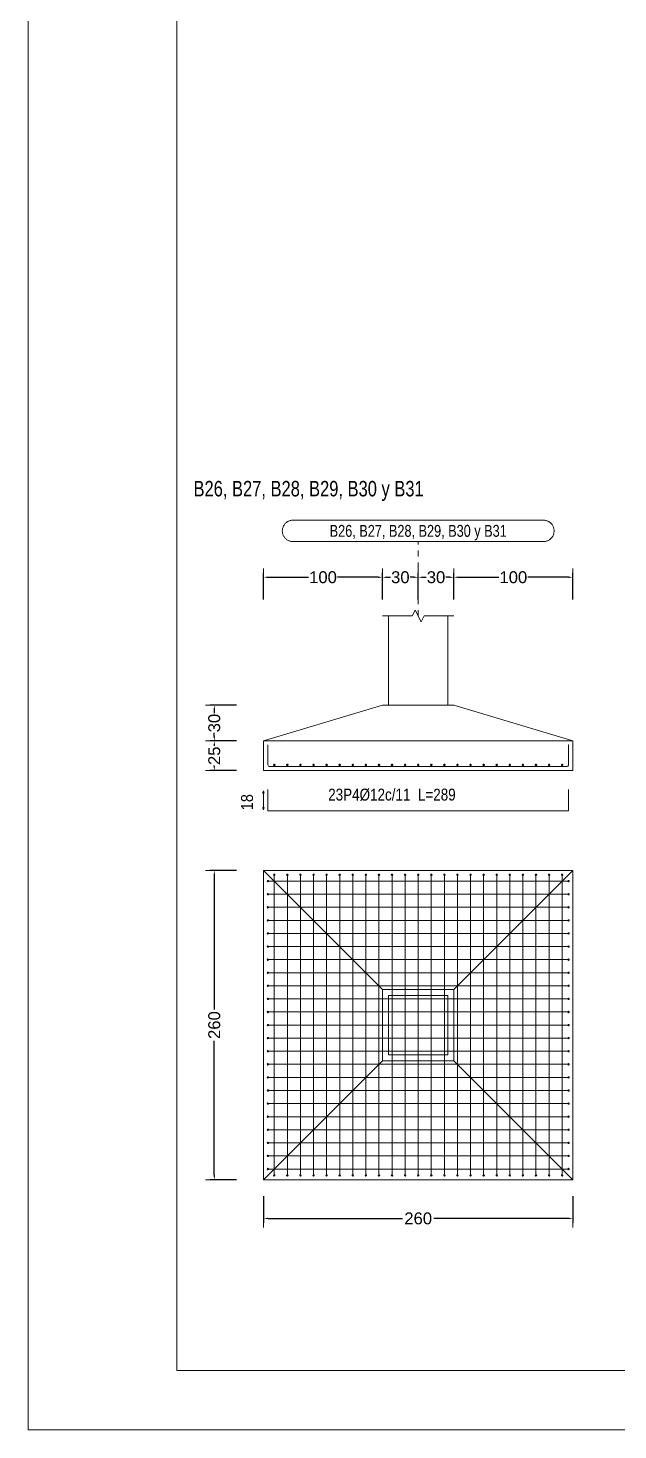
# Model space of a CAD drawing. Header units: millimetres. Extents: x 0 to 147, y 0 to 144.
# Drawn here: x 88.09 to 98.01, y 49.58 to 73.16 of the extents above; entities that cross this region are included whole.
import ezdxf
from ezdxf.enums import TextEntityAlignment as Align

# ---------------------------------------------------------------- set-up
doc = ezdxf.new("R2010")
doc.units = ezdxf.units.MM
doc.linetypes.add('CYPE_PUNTO', pattern=[0.075, 0, -0.075])
for name, color, linetype, lineweight in [('CIM_COTAS', 2, 'Continuous', 0), ('CIM_DIB_ARMADOS', 4, 'Continuous', 0), ('CIM_GEOMETRIA', 2, 'Continuous', 0), ('CIM_REFEREN', 2, 'Continuous', 0), ('CIM_TXT_ARMADOS', 3, 'Continuous', 0), ('RECUAD_LIMITES', 2, 'Continuous', 0), ('RECUAD_MARCO', 1, 'Continuous', 20)]:
    doc.layers.add(name, color=color, linetype=linetype, lineweight=lineweight)
doc.styles.add('CYPETXT_0.3_romans', font='arial.ttf', dxfattribs={"height": 0.2})
doc.styles.add('CYPETXT_romans', font='arial.ttf', dxfattribs={"height": 0.2})
doc.dimstyles.new('cype_arrow', dxfattribs={"dimtxt": 0.18, "dimasz": 0.075, "dimexe": 0.075, "dimexo": 0.075, "dimgap": 0, "dimtad": 0, "dimdec": 4, "dimzin": 0, "dimdsep": 46, "dimtxsty": 'CYPETXT_0.3_romans', "dimcen": 0.09, "dimadec": 0, "dimazin": 0, "dimtfac": 1, "dimtdec": 4, "dimtofl": 0, "dimtmove": 2, "dimatfit": 3, "dimfxl": 1, "dimtolj": 1, "dimtzin": 0, "dimarcsym": 0})

# ---------------------------------------------------------------- blocks, each defined once
blk = doc.blocks.new('*D228')
at = {"layer": 'CIM_COTAS', "color": 0, "lineweight": -2, "transparency": 16777216}
for p, q in [((92.054, 63.546), (92.054, 63.996)), ((92.129, 63.921), (92.808, 63.921)), ((93.979, 63.921), (93.3, 63.921)), ((94.054, 63.546), (94.054, 63.996))]:
    blk.add_line(p, q, dxfattribs=at)
at = {"layer": 'CIM_COTAS', "color": 0, "transparency": 16777216}
for points in [[(92.129, 63.934), (92.129, 63.909), (92.054, 63.921)], [(93.979, 63.934), (93.979, 63.909), (94.054, 63.921)]]:
    blk.add_solid(points, dxfattribs=at)
at = {"layer": 'Defpoints', "color": 0, "transparency": 16777216}
for p in [(94.054, 63.921), (92.054, 63.471), (94.054, 63.471)]:
    blk.add_point(p, dxfattribs=at)
at = {"layer": 'CIM_COTAS', "color": 0, "transparency": 16777216, "insert": (93.054, 63.921), "char_height": 0.2, "attachment_point": 5, "style": 'CYPETXT_0.3_romans'}
blk.add_mtext('\\A1;100', dxfattribs=at)
blk = doc.blocks.new('*D229')
at = {"layer": 'CIM_COTAS', "color": 0, "lineweight": -2, "transparency": 16777216}
for p, q in [((94.054, 63.546), (94.054, 63.996)), ((94.129, 63.921), (94.19, 63.921)), ((94.579, 63.921), (94.519, 63.921)), ((94.654, 63.546), (94.654, 63.996))]:
    blk.add_line(p, q, dxfattribs=at)
at = {"layer": 'CIM_COTAS', "color": 0, "transparency": 16777216}
for points in [[(94.129, 63.934), (94.129, 63.909), (94.054, 63.921)], [(94.579, 63.934), (94.579, 63.909), (94.654, 63.921)]]:
    blk.add_solid(points, dxfattribs=at)
at = {"layer": 'Defpoints', "color": 0, "transparency": 16777216}
for p in [(94.654, 63.921), (94.054, 63.471), (94.654, 63.471)]:
    blk.add_point(p, dxfattribs=at)
at = {"layer": 'CIM_COTAS', "color": 0, "transparency": 16777216, "insert": (94.354, 63.921), "char_height": 0.2, "attachment_point": 5, "style": 'CYPETXT_0.3_romans'}
blk.add_mtext('\\A1;30', dxfattribs=at)
blk = doc.blocks.new('*D230')
at = {"layer": 'CIM_COTAS', "color": 0, "lineweight": -2, "transparency": 16777216}
for p, q in [((94.654, 63.546), (94.654, 63.996)), ((94.729, 63.921), (94.79, 63.921)), ((95.179, 63.921), (95.119, 63.921)), ((95.254, 63.546), (95.254, 63.996))]:
    blk.add_line(p, q, dxfattribs=at)
at = {"layer": 'CIM_COTAS', "color": 0, "transparency": 16777216}
for points in [[(94.729, 63.934), (94.729, 63.909), (94.654, 63.921)], [(95.179, 63.934), (95.179, 63.909), (95.254, 63.921)]]:
    blk.add_solid(points, dxfattribs=at)
at = {"layer": 'Defpoints', "color": 0, "transparency": 16777216}
for p in [(95.254, 63.921), (94.654, 63.471), (95.254, 63.471)]:
    blk.add_point(p, dxfattribs=at)
at = {"layer": 'CIM_COTAS', "color": 0, "transparency": 16777216, "insert": (94.954, 63.921), "char_height": 0.2, "attachment_point": 5, "style": 'CYPETXT_0.3_romans'}
blk.add_mtext('\\A1;30', dxfattribs=at)
blk = doc.blocks.new('*D231')
at = {"layer": 'CIM_COTAS', "color": 0, "lineweight": -2, "transparency": 16777216}
for p, q in [((95.254, 63.546), (95.254, 63.996)), ((95.329, 63.921), (96.008, 63.921)), ((97.179, 63.921), (96.5, 63.921)), ((97.254, 63.546), (97.254, 63.996))]:
    blk.add_line(p, q, dxfattribs=at)
at = {"layer": 'CIM_COTAS', "color": 0, "transparency": 16777216}
for points in [[(95.329, 63.934), (95.329, 63.909), (95.254, 63.921)], [(97.179, 63.934), (97.179, 63.909), (97.254, 63.921)]]:
    blk.add_solid(points, dxfattribs=at)
at = {"layer": 'Defpoints', "color": 0, "transparency": 16777216}
for p in [(97.254, 63.921), (95.254, 63.471), (97.254, 63.471)]:
    blk.add_point(p, dxfattribs=at)
at = {"layer": 'CIM_COTAS', "color": 0, "transparency": 16777216, "insert": (96.254, 63.921), "char_height": 0.2, "attachment_point": 5, "style": 'CYPETXT_0.3_romans'}
blk.add_mtext('\\A1;100', dxfattribs=at)
blk = doc.blocks.new('*D232')
at = {"layer": 'CIM_COTAS', "color": 0, "lineweight": -2, "transparency": 16777216}
for p, q in [((91.601, 61.17), (91.151, 61.17)), ((91.226, 61.095), (91.226, 61.086)), ((91.601, 60.67), (91.151, 60.67)), ((91.226, 60.745), (91.226, 60.754))]:
    blk.add_line(p, q, dxfattribs=at)
at = {"layer": 'CIM_COTAS', "color": 0, "transparency": 16777216}
for points in [[(91.214, 61.095), (91.239, 61.095), (91.226, 61.17)], [(91.214, 60.745), (91.239, 60.745), (91.226, 60.67)]]:
    blk.add_solid(points, dxfattribs=at)
at = {"layer": 'Defpoints', "color": 0, "transparency": 16777216}
for p in [(91.226, 61.17), (91.676, 61.17), (91.676, 60.67)]:
    blk.add_point(p, dxfattribs=at)
at = {"layer": 'CIM_COTAS', "color": 0, "transparency": 16777216, "insert": (91.226, 60.92), "char_height": 0.2, "attachment_point": 5, "rotation": 90, "style": 'CYPETXT_0.3_romans'}
blk.add_mtext('\\A1;25', dxfattribs=at)
blk = doc.blocks.new('*D233')
at = {"layer": 'CIM_COTAS', "color": 0, "lineweight": -2, "transparency": 16777216}
for p, q in [((91.601, 61.77), (91.151, 61.77)), ((91.226, 61.695), (91.226, 61.635)), ((91.226, 61.245), (91.226, 61.306)), ((91.601, 61.17), (91.151, 61.17))]:
    blk.add_line(p, q, dxfattribs=at)
at = {"layer": 'CIM_COTAS', "color": 0, "transparency": 16777216}
for points in [[(91.214, 61.695), (91.239, 61.695), (91.226, 61.77)], [(91.214, 61.245), (91.239, 61.245), (91.226, 61.17)]]:
    blk.add_solid(points, dxfattribs=at)
at = {"layer": 'Defpoints', "color": 0, "transparency": 16777216}
for p in [(91.226, 61.77), (91.676, 61.77), (91.676, 61.17)]:
    blk.add_point(p, dxfattribs=at)
at = {"layer": 'CIM_COTAS', "color": 0, "transparency": 16777216, "insert": (91.226, 61.47), "char_height": 0.2, "attachment_point": 5, "rotation": 90, "style": 'CYPETXT_0.3_romans'}
blk.add_mtext('\\A1;30', dxfattribs=at)
blk = doc.blocks.new('*D239')
at = {"layer": 'CIM_COTAS', "color": 0, "lineweight": -2, "transparency": 16777216}
for p, q in [((92.054, 53.516), (92.054, 53.066)), ((97.254, 53.516), (97.254, 53.066)), ((92.129, 53.141), (94.392, 53.141)), ((97.179, 53.141), (94.917, 53.141))]:
    blk.add_line(p, q, dxfattribs=at)
at = {"layer": 'CIM_COTAS', "color": 0, "transparency": 16777216}
for points in [[(92.129, 53.154), (92.129, 53.129), (92.054, 53.141)], [(97.179, 53.154), (97.179, 53.129), (97.254, 53.141)]]:
    blk.add_solid(points, dxfattribs=at)
at = {"layer": 'Defpoints', "color": 0, "transparency": 16777216}
for p in [(92.054, 53.591), (97.254, 53.591), (97.254, 53.141)]:
    blk.add_point(p, dxfattribs=at)
at = {"layer": 'CIM_COTAS', "color": 0, "transparency": 16777216, "insert": (94.654, 53.141), "char_height": 0.2, "attachment_point": 5, "style": 'CYPETXT_0.3_romans'}
blk.add_mtext('\\A1;260', dxfattribs=at)
blk = doc.blocks.new('*D240')
at = {"layer": 'CIM_COTAS', "color": 0, "lineweight": -2, "transparency": 16777216}
for p, q in [((91.601, 58.992), (91.151, 58.992)), ((91.226, 58.917), (91.226, 56.654)), ((91.226, 53.867), (91.226, 56.13)), ((91.601, 53.792), (91.151, 53.792))]:
    blk.add_line(p, q, dxfattribs=at)
at = {"layer": 'CIM_COTAS', "color": 0, "transparency": 16777216}
for points in [[(91.214, 58.917), (91.239, 58.917), (91.226, 58.992)], [(91.214, 53.867), (91.239, 53.867), (91.226, 53.792)]]:
    blk.add_solid(points, dxfattribs=at)
at = {"layer": 'Defpoints', "color": 0, "transparency": 16777216}
for p in [(91.226, 58.992), (91.676, 58.992), (91.676, 53.792)]:
    blk.add_point(p, dxfattribs=at)
at = {"layer": 'CIM_COTAS', "color": 0, "transparency": 16777216, "insert": (91.226, 56.392), "char_height": 0.2, "attachment_point": 5, "rotation": 90, "style": 'CYPETXT_0.3_romans'}
blk.add_mtext('\\A1;260', dxfattribs=at)

msp = doc.modelspace()

# ---------------------------------------------------------------- hatches: boundary and pattern name
at = {"layer": 'CIM_DIB_ARMADOS'}
h = msp.add_hatch(color=256, dxfattribs=at)
edge = h.paths.add_edge_path(flags=0)
edge.add_arc((92.12644, 61.10226), 0.0016, 0, 360)
h = msp.add_hatch(color=256, dxfattribs=at)
edge = h.paths.add_edge_path(flags=0)
edge.add_arc((97.18244, 61.10226), 0.0016, 0, 360)
h = msp.add_hatch(color=256, dxfattribs=at)
edge = h.paths.add_edge_path(flags=0)
edge.add_arc((92.12644, 58.81226), 0.0016, 0, 360)
h = msp.add_hatch(color=256, dxfattribs=at)
edge = h.paths.add_edge_path(flags=0)
edge.add_arc((92.23444, 58.92026), 0.0016, 0, 360)
h = msp.add_hatch(color=256, dxfattribs=at)
edge = h.paths.add_edge_path(flags=0)
edge.add_arc((92.45444, 58.92026), 0.0016, 0, 360)
h = msp.add_hatch(color=256, dxfattribs=at)
edge = h.paths.add_edge_path(flags=0)
edge.add_arc((92.67444, 58.92026), 0.0016, 0, 360)
h = msp.add_hatch(color=256, dxfattribs=at)
edge = h.paths.add_edge_path(flags=0)
edge.add_arc((92.89444, 58.92026), 0.0016, 0, 360)
h = msp.add_hatch(color=256, dxfattribs=at)
edge = h.paths.add_edge_path(flags=0)
edge.add_arc((93.11444, 58.92026), 0.0016, 0, 360)
h = msp.add_hatch(color=256, dxfattribs=at)
edge = h.paths.add_edge_path(flags=0)
edge.add_arc((93.33444, 58.92026), 0.0016, 0, 360)
h = msp.add_hatch(color=256, dxfattribs=at)
edge = h.paths.add_edge_path(flags=0)
edge.add_arc((93.55444, 58.92026), 0.0016, 0, 360)
h = msp.add_hatch(color=256, dxfattribs=at)
edge = h.paths.add_edge_path(flags=0)
edge.add_arc((93.77444, 58.92026), 0.0016, 0, 360)
h = msp.add_hatch(color=256, dxfattribs=at)
edge = h.paths.add_edge_path(flags=0)
edge.add_arc((93.99444, 58.92026), 0.0016, 0, 360)
h = msp.add_hatch(color=256, dxfattribs=at)
edge = h.paths.add_edge_path(flags=0)
edge.add_arc((94.21444, 58.92026), 0.0016, 0, 360)
h = msp.add_hatch(color=256, dxfattribs=at)
edge = h.paths.add_edge_path(flags=0)
edge.add_arc((94.43444, 58.92026), 0.0016, 0, 360)
h = msp.add_hatch(color=256, dxfattribs=at)
edge = h.paths.add_edge_path(flags=0)
edge.add_arc((94.65444, 58.92026), 0.0016, 0, 360)
h = msp.add_hatch(color=256, dxfattribs=at)
edge = h.paths.add_edge_path(flags=0)
edge.add_arc((94.87444, 58.92026), 0.0016, 0, 360)
h = msp.add_hatch(color=256, dxfattribs=at)
edge = h.paths.add_edge_path(flags=0)
edge.add_arc((95.09444, 58.92026), 0.0016, 0, 360)
h = msp.add_hatch(color=256, dxfattribs=at)
edge = h.paths.add_edge_path(flags=0)
edge.add_arc((95.31444, 58.92026), 0.0016, 0, 360)
h = msp.add_hatch(color=256, dxfattribs=at)
edge = h.paths.add_edge_path(flags=0)
edge.add_arc((95.53444, 58.92026), 0.0016, 0, 360)
h = msp.add_hatch(color=256, dxfattribs=at)
edge = h.paths.add_edge_path(flags=0)
edge.add_arc((95.75444, 58.92026), 0.0016, 0, 360)
h = msp.add_hatch(color=256, dxfattribs=at)
edge = h.paths.add_edge_path(flags=0)
edge.add_arc((95.97444, 58.92026), 0.0016, 0, 360)
h = msp.add_hatch(color=256, dxfattribs=at)
edge = h.paths.add_edge_path(flags=0)
edge.add_arc((96.19444, 58.92026), 0.0016, 0, 360)
h = msp.add_hatch(color=256, dxfattribs=at)
edge = h.paths.add_edge_path(flags=0)
edge.add_arc((96.41444, 58.92026), 0.0016, 0, 360)
h = msp.add_hatch(color=256, dxfattribs=at)
edge = h.paths.add_edge_path(flags=0)
edge.add_arc((96.63444, 58.92026), 0.0016, 0, 360)
h = msp.add_hatch(color=256, dxfattribs=at)
edge = h.paths.add_edge_path(flags=0)
edge.add_arc((96.85444, 58.92026), 0.0016, 0, 360)
h = msp.add_hatch(color=256, dxfattribs=at)
edge = h.paths.add_edge_path(flags=0)
edge.add_arc((97.07444, 58.92026), 0.0016, 0, 360)
h = msp.add_hatch(color=256, dxfattribs=at)
edge = h.paths.add_edge_path(flags=0)
edge.add_arc((97.18244, 58.81226), 0.0016, 0, 360)
h = msp.add_hatch(color=256, dxfattribs=at)
edge = h.paths.add_edge_path(flags=0)
edge.add_arc((92.12644, 58.59226), 0.0016, 0, 360)
h = msp.add_hatch(color=256, dxfattribs=at)
edge = h.paths.add_edge_path(flags=0)
edge.add_arc((97.18244, 58.59226), 0.0016, 0, 360)
h = msp.add_hatch(color=256, dxfattribs=at)
edge = h.paths.add_edge_path(flags=0)
edge.add_arc((92.12644, 58.37226), 0.0016, 0, 360)
h = msp.add_hatch(color=256, dxfattribs=at)
edge = h.paths.add_edge_path(flags=0)
edge.add_arc((97.18244, 58.37226), 0.0016, 0, 360)
h = msp.add_hatch(color=256, dxfattribs=at)
edge = h.paths.add_edge_path(flags=0)
edge.add_arc((92.12644, 58.15226), 0.0016, 0, 360)
h = msp.add_hatch(color=256, dxfattribs=at)
edge = h.paths.add_edge_path(flags=0)
edge.add_arc((97.18244, 58.15226), 0.0016, 0, 360)
h = msp.add_hatch(color=256, dxfattribs=at)
edge = h.paths.add_edge_path(flags=0)
edge.add_arc((92.12644, 57.93226), 0.0016, 0, 360)
h = msp.add_hatch(color=256, dxfattribs=at)
edge = h.paths.add_edge_path(flags=0)
edge.add_arc((97.18244, 57.93226), 0.0016, 0, 360)
h = msp.add_hatch(color=256, dxfattribs=at)
edge = h.paths.add_edge_path(flags=0)
edge.add_arc((92.12644, 57.71226), 0.0016, 0, 360)
h = msp.add_hatch(color=256, dxfattribs=at)
edge = h.paths.add_edge_path(flags=0)
edge.add_arc((97.18244, 57.71226), 0.0016, 0, 360)
h = msp.add_hatch(color=256, dxfattribs=at)
edge = h.paths.add_edge_path(flags=0)
edge.add_arc((92.12644, 57.49226), 0.0016, 0, 360)
h = msp.add_hatch(color=256, dxfattribs=at)
edge = h.paths.add_edge_path(flags=0)
edge.add_arc((97.18244, 57.49226), 0.0016, 0, 360)
h = msp.add_hatch(color=256, dxfattribs=at)
edge = h.paths.add_edge_path(flags=0)
edge.add_arc((92.12644, 57.27226), 0.0016, 0, 360)
h = msp.add_hatch(color=256, dxfattribs=at)
edge = h.paths.add_edge_path(flags=0)
edge.add_arc((92.12644, 57.05226), 0.0016, 0, 360)
h = msp.add_hatch(color=256, dxfattribs=at)
edge = h.paths.add_edge_path(flags=0)
edge.add_arc((97.18244, 57.27226), 0.0016, 0, 360)
h = msp.add_hatch(color=256, dxfattribs=at)
edge = h.paths.add_edge_path(flags=0)
edge.add_arc((97.18244, 57.05226), 0.0016, 0, 360)
h = msp.add_hatch(color=256, dxfattribs=at)
edge = h.paths.add_edge_path(flags=0)
edge.add_arc((92.12644, 56.83226), 0.0016, 0, 360)
h = msp.add_hatch(color=256, dxfattribs=at)
edge = h.paths.add_edge_path(flags=0)
edge.add_arc((97.18244, 56.83226), 0.0016, 0, 360)
h = msp.add_hatch(color=256, dxfattribs=at)
edge = h.paths.add_edge_path(flags=0)
edge.add_arc((92.12644, 56.61226), 0.0016, 0, 360)
h = msp.add_hatch(color=256, dxfattribs=at)
edge = h.paths.add_edge_path(flags=0)
edge.add_arc((97.18244, 56.61226), 0.0016, 0, 360)
h = msp.add_hatch(color=256, dxfattribs=at)
edge = h.paths.add_edge_path(flags=0)
edge.add_arc((92.12644, 56.39226), 0.0016, 0, 360)
h = msp.add_hatch(color=256, dxfattribs=at)
edge = h.paths.add_edge_path(flags=0)
edge.add_arc((97.18244, 56.39226), 0.0016, 0, 360)
h = msp.add_hatch(color=256, dxfattribs=at)
edge = h.paths.add_edge_path(flags=0)
edge.add_arc((92.12644, 56.17226), 0.0016, 0, 360)
h = msp.add_hatch(color=256, dxfattribs=at)
edge = h.paths.add_edge_path(flags=0)
edge.add_arc((97.18244, 56.17226), 0.0016, 0, 360)
h = msp.add_hatch(color=256, dxfattribs=at)
edge = h.paths.add_edge_path(flags=0)
edge.add_arc((92.12644, 55.95226), 0.0016, 0, 360)
h = msp.add_hatch(color=256, dxfattribs=at)
edge = h.paths.add_edge_path(flags=0)
edge.add_arc((97.18244, 55.95226), 0.0016, 0, 360)
h = msp.add_hatch(color=256, dxfattribs=at)
edge = h.paths.add_edge_path(flags=0)
edge.add_arc((92.12644, 55.73226), 0.0016, 0, 360)
h = msp.add_hatch(color=256, dxfattribs=at)
edge = h.paths.add_edge_path(flags=0)
edge.add_arc((97.18244, 55.73226), 0.0016, 0, 360)
h = msp.add_hatch(color=256, dxfattribs=at)
edge = h.paths.add_edge_path(flags=0)
edge.add_arc((92.12644, 55.51226), 0.0016, 0, 360)
h = msp.add_hatch(color=256, dxfattribs=at)
edge = h.paths.add_edge_path(flags=0)
edge.add_arc((97.18244, 55.51226), 0.0016, 0, 360)
h = msp.add_hatch(color=256, dxfattribs=at)
edge = h.paths.add_edge_path(flags=0)
edge.add_arc((92.12644, 55.29226), 0.0016, 0, 360)
h = msp.add_hatch(color=256, dxfattribs=at)
edge = h.paths.add_edge_path(flags=0)
edge.add_arc((97.18244, 55.29226), 0.0016, 0, 360)
h = msp.add_hatch(color=256, dxfattribs=at)
edge = h.paths.add_edge_path(flags=0)
edge.add_arc((92.12644, 55.07226), 0.0016, 0, 360)
h = msp.add_hatch(color=256, dxfattribs=at)
edge = h.paths.add_edge_path(flags=0)
edge.add_arc((97.18244, 55.07226), 0.0016, 0, 360)
h = msp.add_hatch(color=256, dxfattribs=at)
edge = h.paths.add_edge_path(flags=0)
edge.add_arc((92.12644, 54.85226), 0.0016, 0, 360)
h = msp.add_hatch(color=256, dxfattribs=at)
edge = h.paths.add_edge_path(flags=0)
edge.add_arc((97.18244, 54.85226), 0.0016, 0, 360)
h = msp.add_hatch(color=256, dxfattribs=at)
edge = h.paths.add_edge_path(flags=0)
edge.add_arc((92.12644, 54.63226), 0.0016, 0, 360)
h = msp.add_hatch(color=256, dxfattribs=at)
edge = h.paths.add_edge_path(flags=0)
edge.add_arc((97.18244, 54.63226), 0.0016, 0, 360)
h = msp.add_hatch(color=256, dxfattribs=at)
edge = h.paths.add_edge_path(flags=0)
edge.add_arc((92.12644, 54.41226), 0.0016, 0, 360)
h = msp.add_hatch(color=256, dxfattribs=at)
edge = h.paths.add_edge_path(flags=0)
edge.add_arc((97.18244, 54.41226), 0.0016, 0, 360)
h = msp.add_hatch(color=256, dxfattribs=at)
edge = h.paths.add_edge_path(flags=0)
edge.add_arc((92.12644, 54.19226), 0.0016, 0, 360)
h = msp.add_hatch(color=256, dxfattribs=at)
edge = h.paths.add_edge_path(flags=0)
edge.add_arc((97.18244, 54.19226), 0.0016, 0, 360)
h = msp.add_hatch(color=256, dxfattribs=at)
edge = h.paths.add_edge_path(flags=0)
edge.add_arc((92.12644, 53.97226), 0.0016, 0, 360)
h = msp.add_hatch(color=256, dxfattribs=at)
edge = h.paths.add_edge_path(flags=0)
edge.add_arc((92.23444, 53.86426), 0.0016, 0, 360)
h = msp.add_hatch(color=256, dxfattribs=at)
edge = h.paths.add_edge_path(flags=0)
edge.add_arc((92.45444, 53.86426), 0.0016, 0, 360)
h = msp.add_hatch(color=256, dxfattribs=at)
edge = h.paths.add_edge_path(flags=0)
edge.add_arc((92.67444, 53.86426), 0.0016, 0, 360)
h = msp.add_hatch(color=256, dxfattribs=at)
edge = h.paths.add_edge_path(flags=0)
edge.add_arc((92.89444, 53.86426), 0.0016, 0, 360)
h = msp.add_hatch(color=256, dxfattribs=at)
edge = h.paths.add_edge_path(flags=0)
edge.add_arc((93.11444, 53.86426), 0.0016, 0, 360)
h = msp.add_hatch(color=256, dxfattribs=at)
edge = h.paths.add_edge_path(flags=0)
edge.add_arc((93.33444, 53.86426), 0.0016, 0, 360)
h = msp.add_hatch(color=256, dxfattribs=at)
edge = h.paths.add_edge_path(flags=0)
edge.add_arc((93.55444, 53.86426), 0.0016, 0, 360)
h = msp.add_hatch(color=256, dxfattribs=at)
edge = h.paths.add_edge_path(flags=0)
edge.add_arc((93.77444, 53.86426), 0.0016, 0, 360)
h = msp.add_hatch(color=256, dxfattribs=at)
edge = h.paths.add_edge_path(flags=0)
edge.add_arc((93.99444, 53.86426), 0.0016, 0, 360)
h = msp.add_hatch(color=256, dxfattribs=at)
edge = h.paths.add_edge_path(flags=0)
edge.add_arc((94.21444, 53.86426), 0.0016, 0, 360)
h = msp.add_hatch(color=256, dxfattribs=at)
edge = h.paths.add_edge_path(flags=0)
edge.add_arc((94.43444, 53.86426), 0.0016, 0, 360)
h = msp.add_hatch(color=256, dxfattribs=at)
edge = h.paths.add_edge_path(flags=0)
edge.add_arc((94.65444, 53.86426), 0.0016, 0, 360)
h = msp.add_hatch(color=256, dxfattribs=at)
edge = h.paths.add_edge_path(flags=0)
edge.add_arc((94.87444, 53.86426), 0.0016, 0, 360)
h = msp.add_hatch(color=256, dxfattribs=at)
edge = h.paths.add_edge_path(flags=0)
edge.add_arc((95.09444, 53.86426), 0.0016, 0, 360)
h = msp.add_hatch(color=256, dxfattribs=at)
edge = h.paths.add_edge_path(flags=0)
edge.add_arc((95.31444, 53.86426), 0.0016, 0, 360)
h = msp.add_hatch(color=256, dxfattribs=at)
edge = h.paths.add_edge_path(flags=0)
edge.add_arc((95.53444, 53.86426), 0.0016, 0, 360)
h = msp.add_hatch(color=256, dxfattribs=at)
edge = h.paths.add_edge_path(flags=0)
edge.add_arc((95.75444, 53.86426), 0.0016, 0, 360)
h = msp.add_hatch(color=256, dxfattribs=at)
edge = h.paths.add_edge_path(flags=0)
edge.add_arc((95.97444, 53.86426), 0.0016, 0, 360)
h = msp.add_hatch(color=256, dxfattribs=at)
edge = h.paths.add_edge_path(flags=0)
edge.add_arc((96.19444, 53.86426), 0.0016, 0, 360)
h = msp.add_hatch(color=256, dxfattribs=at)
edge = h.paths.add_edge_path(flags=0)
edge.add_arc((96.41444, 53.86426), 0.0016, 0, 360)
h = msp.add_hatch(color=256, dxfattribs=at)
edge = h.paths.add_edge_path(flags=0)
edge.add_arc((96.63444, 53.86426), 0.0016, 0, 360)
h = msp.add_hatch(color=256, dxfattribs=at)
edge = h.paths.add_edge_path(flags=0)
edge.add_arc((96.85444, 53.86426), 0.0016, 0, 360)
h = msp.add_hatch(color=256, dxfattribs=at)
edge = h.paths.add_edge_path(flags=0)
edge.add_arc((97.07444, 53.86426), 0.0016, 0, 360)
h = msp.add_hatch(color=256, dxfattribs=at)
edge = h.paths.add_edge_path(flags=0)
edge.add_arc((97.18244, 53.97226), 0.0016, 0, 360)

# ---------------------------------------------------------------- linework, layer by layer
at = {"layer": 'CIM_COTAS', "linetype": 'CYPE_PUNTO'}
msp.add_line((94.65444, 63.27026), (94.65444, 64.52126), dxfattribs=at)
at = {"layer": 'CIM_COTAS'}
for p, q in [((92.05444, 63.77126), (92.05444, 64.07126)), ((94.05444, 63.77126), (94.05444, 64.07126)), ((94.05444, 63.77126), (94.05444, 64.07126)), ((94.65444, 63.77126), (94.65444, 64.07126)), ((94.65444, 63.77126), (94.65444, 64.07126)), ((95.25444, 63.77126), (95.25444, 64.07126)), ((95.25444, 63.77126), (95.25444, 64.07126)), ((97.25444, 63.77126), (97.25444, 64.07126)), ((91.07644, 61.77026), (91.37644, 61.77026)), ((91.07644, 61.17026), (91.37644, 61.17026)), ((91.07644, 61.17026), (91.37644, 61.17026)), ((91.07644, 60.67026), (91.37644, 60.67026)), ((91.07644, 58.99226), (91.37644, 58.99226)), ((91.07644, 53.79226), (91.37644, 53.79226)), ((92.05444, 52.99126), (92.05444, 53.29126)), ((97.25444, 52.99126), (97.25444, 53.29126))]:
    msp.add_line(p, q, dxfattribs=at)
msp.add_lwpolyline([(96.75894, 64.88126), (96.77096, 64.88085), (96.78293, 64.87965), (96.79479, 64.87765), (96.8065, 64.87486), (96.81798, 64.8713), (96.82921, 64.86697), (96.84012, 64.86191), (96.85067, 64.85613), (96.86081, 64.84966), (96.87049, 64.84252), (96.87968, 64.83475), (96.88833, 64.82639), (96.8964, 64.81747), (96.90385, 64.80803), (96.91066, 64.79811), (96.91679, 64.78776), (96.92222, 64.77702), (96.92691, 64.76595), (96.93086, 64.75459), (96.93404, 64.74298), (96.93643, 64.7312), (96.93804, 64.71927), (96.93884, 64.70727), (96.93884, 64.69524), (96.93804, 64.68324), (96.93643, 64.67132), (96.93404, 64.65953), (96.93086, 64.64793), (96.92691, 64.63656), (96.92222, 64.62549), (96.91679, 64.61475), (96.91066, 64.6044), (96.90385, 64.59448), (96.8964, 64.58504), (96.88833, 64.57612), (96.87968, 64.56776), (96.87049, 64.55999), (96.86081, 64.55286), (96.85067, 64.54638), (96.84012, 64.5406), (96.82921, 64.53554), (96.81798, 64.53122), (96.8065, 64.52765), (96.79479, 64.52486), (96.78293, 64.52286), (96.77096, 64.52166), (96.75894, 64.52126), (92.54994, 64.52126), (92.53792, 64.52166), (92.52595, 64.52286), (92.51409, 64.52486), (92.50238, 64.52765), (92.4909, 64.53122), (92.47967, 64.53554), (92.46876, 64.5406), (92.45821, 64.54638), (92.44807, 64.55286), (92.43839, 64.55999), (92.4292, 64.56776), (92.42055, 64.57612), (92.41248, 64.58504), (92.40503, 64.59448), (92.39822, 64.6044), (92.39209, 64.61475), (92.38666, 64.62549), (92.38197, 64.63656), (92.37802, 64.64793), (92.37484, 64.65953), (92.37245, 64.67132), (92.37084, 64.68324), (92.37004, 64.69524), (92.37004, 64.70727), (92.37084, 64.71927), (92.37245, 64.7312), (92.37484, 64.74298), (92.37802, 64.75459), (92.38197, 64.76595), (92.38666, 64.77702), (92.39209, 64.78776), (92.39822, 64.79811), (92.40503, 64.80803), (92.41248, 64.81747), (92.42055, 64.82639), (92.4292, 64.83475), (92.43839, 64.84252), (92.44807, 64.84966), (92.45821, 64.85613), (92.46876, 64.86191), (92.47967, 64.86697), (92.4909, 64.8713), (92.50238, 64.87486), (92.51409, 64.87765), (92.52595, 64.87965), (92.53792, 64.88085), (92.54994, 64.88126), (96.75894, 64.88126)], close=True, dxfattribs=at)
at = {"layer": 'CIM_DIB_ARMADOS'}
for p, q in [((92.21644, 60.76626), (92.25244, 60.76626)), ((92.23444, 60.74826), (92.23444, 60.78426)), ((92.43644, 60.76626), (92.47244, 60.76626)), ((92.45444, 60.74826), (92.45444, 60.78426)), ((92.65644, 60.76626), (92.69244, 60.76626)), ((92.67444, 60.74826), (92.67444, 60.78426)), ((92.87644, 60.76626), (92.91244, 60.76626)), ((92.89444, 60.74826), (92.89444, 60.78426)), ((93.09644, 60.76626), (93.13244, 60.76626)), ((93.11444, 60.74826), (93.11444, 60.78426)), ((93.31644, 60.76626), (93.35244, 60.76626)), ((93.33444, 60.74826), (93.33444, 60.78426)), ((93.53644, 60.76626), (93.57244, 60.76626)), ((93.55444, 60.74826), (93.55444, 60.78426)), ((93.75644, 60.76626), (93.79244, 60.76626)), ((93.77444, 60.74826), (93.77444, 60.78426)), ((93.97644, 60.76626), (94.01244, 60.76626)), ((93.99444, 60.74826), (93.99444, 60.78426)), ((94.19644, 60.76626), (94.23244, 60.76626)), ((94.21444, 60.74826), (94.21444, 60.78426)), ((94.41644, 60.76626), (94.45244, 60.76626)), ((94.43444, 60.74826), (94.43444, 60.78426)), ((94.63644, 60.76626), (94.67244, 60.76626)), ((94.65444, 60.74826), (94.65444, 60.78426)), ((94.85644, 60.76626), (94.89244, 60.76626)), ((94.87444, 60.74826), (94.87444, 60.78426)), ((95.07644, 60.76626), (95.11244, 60.76626)), ((95.09444, 60.74826), (95.09444, 60.78426)), ((95.29644, 60.76626), (95.33244, 60.76626)), ((95.31444, 60.74826), (95.31444, 60.78426)), ((95.51644, 60.76626), (95.55244, 60.76626)), ((95.53444, 60.74826), (95.53444, 60.78426)), ((95.73644, 60.76626), (95.77244, 60.76626)), ((95.75444, 60.74826), (95.75444, 60.78426)), ((95.95644, 60.76626), (95.99244, 60.76626)), ((95.97444, 60.74826), (95.97444, 60.78426)), ((96.17644, 60.76626), (96.21244, 60.76626)), ((96.19444, 60.74826), (96.19444, 60.78426)), ((96.39644, 60.76626), (96.43244, 60.76626)), ((96.41444, 60.74826), (96.41444, 60.78426)), ((96.61644, 60.76626), (96.65244, 60.76626)), ((96.63444, 60.74826), (96.63444, 60.78426)), ((96.83644, 60.76626), (96.87244, 60.76626)), ((96.85444, 60.74826), (96.85444, 60.78426)), ((97.05644, 60.76626), (97.09244, 60.76626)), ((97.07444, 60.74826), (97.07444, 60.78426))]:
    msp.add_line(p, q, dxfattribs=at)
for points in [[(92.12644, 61.10226), (92.12644, 60.76626), (92.12966, 60.75426), (92.13844, 60.74547), (92.15044, 60.74226), (97.15844, 60.74226), (97.17044, 60.74547), (97.17922, 60.75426), (97.18244, 60.76626), (97.18244, 61.10226)], [(92.12644, 60.35226), (92.12644, 59.99226), (97.18244, 59.99226), (97.18244, 60.35226)], [(92.12644, 58.81226), (92.12966, 58.81226), (92.13844, 58.81226), (92.15044, 58.81226), (97.15844, 58.81226), (97.17044, 58.81226), (97.17922, 58.81226), (97.18244, 58.81226)], [(92.23444, 53.86426), (92.23444, 53.86747), (92.23444, 53.87626), (92.23444, 53.88826), (92.23444, 58.89626), (92.23444, 58.90826), (92.23444, 58.91704), (92.23444, 58.92026)], [(92.45444, 53.86426), (92.45444, 53.86747), (92.45444, 53.87626), (92.45444, 53.88826), (92.45444, 58.89626), (92.45444, 58.90826), (92.45444, 58.91704), (92.45444, 58.92026)], [(92.67444, 53.86426), (92.67444, 53.86747), (92.67444, 53.87626), (92.67444, 53.88826), (92.67444, 58.89626), (92.67444, 58.90826), (92.67444, 58.91704), (92.67444, 58.92026)], [(92.89444, 53.86426), (92.89444, 53.86747), (92.89444, 53.87626), (92.89444, 53.88826), (92.89444, 58.89626), (92.89444, 58.90826), (92.89444, 58.91704), (92.89444, 58.92026)], [(93.11444, 53.86426), (93.11444, 53.86747), (93.11444, 53.87626), (93.11444, 53.88826), (93.11444, 58.89626), (93.11444, 58.90826), (93.11444, 58.91704), (93.11444, 58.92026)], [(93.33444, 53.86426), (93.33444, 53.86747), (93.33444, 53.87626), (93.33444, 53.88826), (93.33444, 58.89626), (93.33444, 58.90826), (93.33444, 58.91704), (93.33444, 58.92026)], [(93.55444, 53.86426), (93.55444, 53.86747), (93.55444, 53.87626), (93.55444, 53.88826), (93.55444, 58.89626), (93.55444, 58.90826), (93.55444, 58.91704), (93.55444, 58.92026)], [(93.77444, 53.86426), (93.77444, 53.86747), (93.77444, 53.87626), (93.77444, 53.88826), (93.77444, 58.89626), (93.77444, 58.90826), (93.77444, 58.91704), (93.77444, 58.92026)], [(93.99444, 53.86426), (93.99444, 53.86747), (93.99444, 53.87626), (93.99444, 53.88826), (93.99444, 58.89626), (93.99444, 58.90826), (93.99444, 58.91704), (93.99444, 58.92026)], [(94.21444, 53.86426), (94.21444, 53.86747), (94.21444, 53.87626), (94.21444, 53.88826), (94.21444, 58.89626), (94.21444, 58.90826), (94.21444, 58.91704), (94.21444, 58.92026)], [(94.43444, 53.86426), (94.43444, 53.86747), (94.43444, 53.87626), (94.43444, 53.88826), (94.43444, 58.89626), (94.43444, 58.90826), (94.43444, 58.91704), (94.43444, 58.92026)], [(94.65444, 53.86426), (94.65444, 53.86747), (94.65444, 53.87626), (94.65444, 53.88826), (94.65444, 58.89626), (94.65444, 58.90826), (94.65444, 58.91704), (94.65444, 58.92026)], [(94.87444, 53.86426), (94.87444, 53.86747), (94.87444, 53.87626), (94.87444, 53.88826), (94.87444, 58.89626), (94.87444, 58.90826), (94.87444, 58.91704), (94.87444, 58.92026)], [(95.09444, 53.86426), (95.09444, 53.86747), (95.09444, 53.87626), (95.09444, 53.88826), (95.09444, 58.89626), (95.09444, 58.90826), (95.09444, 58.91704), (95.09444, 58.92026)], [(95.31444, 53.86426), (95.31444, 53.86747), (95.31444, 53.87626), (95.31444, 53.88826), (95.31444, 58.89626), (95.31444, 58.90826), (95.31444, 58.91704), (95.31444, 58.92026)], [(95.53444, 53.86426), (95.53444, 53.86747), (95.53444, 53.87626), (95.53444, 53.88826), (95.53444, 58.89626), (95.53444, 58.90826), (95.53444, 58.91704), (95.53444, 58.92026)], [(95.75444, 53.86426), (95.75444, 53.86747), (95.75444, 53.87626), (95.75444, 53.88826), (95.75444, 58.89626), (95.75444, 58.90826), (95.75444, 58.91704), (95.75444, 58.92026)], [(95.97444, 53.86426), (95.97444, 53.86747), (95.97444, 53.87626), (95.97444, 53.88826), (95.97444, 58.89626), (95.97444, 58.90826), (95.97444, 58.91704), (95.97444, 58.92026)], [(96.19444, 53.86426), (96.19444, 53.86747), (96.19444, 53.87626), (96.19444, 53.88826), (96.19444, 58.89626), (96.19444, 58.90826), (96.19444, 58.91704), (96.19444, 58.92026)], [(96.41444, 53.86426), (96.41444, 53.86747), (96.41444, 53.87626), (96.41444, 53.88826), (96.41444, 58.89626), (96.41444, 58.90826), (96.41444, 58.91704), (96.41444, 58.92026)], [(96.63444, 53.86426), (96.63444, 53.86747), (96.63444, 53.87626), (96.63444, 53.88826), (96.63444, 58.89626), (96.63444, 58.90826), (96.63444, 58.91704), (96.63444, 58.92026)], [(96.85444, 53.86426), (96.85444, 53.86747), (96.85444, 53.87626), (96.85444, 53.88826), (96.85444, 58.89626), (96.85444, 58.90826), (96.85444, 58.91704), (96.85444, 58.92026)], [(97.07444, 53.86426), (97.07444, 53.86747), (97.07444, 53.87626), (97.07444, 53.88826), (97.07444, 58.89626), (97.07444, 58.90826), (97.07444, 58.91704), (97.07444, 58.92026)], [(92.12644, 58.59226), (92.12966, 58.59226), (92.13844, 58.59226), (92.15044, 58.59226), (97.15844, 58.59226), (97.17044, 58.59226), (97.17922, 58.59226), (97.18244, 58.59226)], [(92.12644, 58.37226), (92.12966, 58.37226), (92.13844, 58.37226), (92.15044, 58.37226), (97.15844, 58.37226), (97.17044, 58.37226), (97.17922, 58.37226), (97.18244, 58.37226)], [(92.12644, 58.15226), (92.12966, 58.15226), (92.13844, 58.15226), (92.15044, 58.15226), (97.15844, 58.15226), (97.17044, 58.15226), (97.17922, 58.15226), (97.18244, 58.15226)], [(92.12644, 57.93226), (92.12966, 57.93226), (92.13844, 57.93226), (92.15044, 57.93226), (97.15844, 57.93226), (97.17044, 57.93226), (97.17922, 57.93226), (97.18244, 57.93226)], [(92.12644, 57.71226), (92.12966, 57.71226), (92.13844, 57.71226), (92.15044, 57.71226), (97.15844, 57.71226), (97.17044, 57.71226), (97.17922, 57.71226), (97.18244, 57.71226)], [(92.12644, 57.49226), (92.12966, 57.49226), (92.13844, 57.49226), (92.15044, 57.49226), (97.15844, 57.49226), (97.17044, 57.49226), (97.17922, 57.49226), (97.18244, 57.49226)], [(92.12644, 57.27226), (92.12966, 57.27226), (92.13844, 57.27226), (92.15044, 57.27226), (97.15844, 57.27226), (97.17044, 57.27226), (97.17922, 57.27226), (97.18244, 57.27226)], [(92.12644, 57.05226), (92.12966, 57.05226), (92.13844, 57.05226), (92.15044, 57.05226), (97.15844, 57.05226), (97.17044, 57.05226), (97.17922, 57.05226), (97.18244, 57.05226)], [(92.12644, 56.83226), (92.12966, 56.83226), (92.13844, 56.83226), (92.15044, 56.83226), (97.15844, 56.83226), (97.17044, 56.83226), (97.17922, 56.83226), (97.18244, 56.83226)], [(92.12644, 56.61226), (92.12966, 56.61226), (92.13844, 56.61226), (92.15044, 56.61226), (97.15844, 56.61226), (97.17044, 56.61226), (97.17922, 56.61226), (97.18244, 56.61226)], [(92.12644, 56.39226), (92.12966, 56.39226), (92.13844, 56.39226), (92.15044, 56.39226), (97.15844, 56.39226), (97.17044, 56.39226), (97.17922, 56.39226), (97.18244, 56.39226)], [(92.12644, 56.17226), (92.12966, 56.17226), (92.13844, 56.17226), (92.15044, 56.17226), (97.15844, 56.17226), (97.17044, 56.17226), (97.17922, 56.17226), (97.18244, 56.17226)], [(92.12644, 55.95226), (92.12966, 55.95226), (92.13844, 55.95226), (92.15044, 55.95226), (97.15844, 55.95226), (97.17044, 55.95226), (97.17922, 55.95226), (97.18244, 55.95226)], [(92.12644, 55.73226), (92.12966, 55.73226), (92.13844, 55.73226), (92.15044, 55.73226), (97.15844, 55.73226), (97.17044, 55.73226), (97.17922, 55.73226), (97.18244, 55.73226)], [(92.12644, 55.51226), (92.12966, 55.51226), (92.13844, 55.51226), (92.15044, 55.51226), (97.15844, 55.51226), (97.17044, 55.51226), (97.17922, 55.51226), (97.18244, 55.51226)], [(92.12644, 55.29226), (92.12966, 55.29226), (92.13844, 55.29226), (92.15044, 55.29226), (97.15844, 55.29226), (97.17044, 55.29226), (97.17922, 55.29226), (97.18244, 55.29226)], [(92.12644, 55.07226), (92.12966, 55.07226), (92.13844, 55.07226), (92.15044, 55.07226), (97.15844, 55.07226), (97.17044, 55.07226), (97.17922, 55.07226), (97.18244, 55.07226)], [(92.12644, 54.85226), (92.12966, 54.85226), (92.13844, 54.85226), (92.15044, 54.85226), (97.15844, 54.85226), (97.17044, 54.85226), (97.17922, 54.85226), (97.18244, 54.85226)], [(92.12644, 54.63226), (92.12966, 54.63226), (92.13844, 54.63226), (92.15044, 54.63226), (97.15844, 54.63226), (97.17044, 54.63226), (97.17922, 54.63226), (97.18244, 54.63226)], [(92.12644, 54.41226), (92.12966, 54.41226), (92.13844, 54.41226), (92.15044, 54.41226), (97.15844, 54.41226), (97.17044, 54.41226), (97.17922, 54.41226), (97.18244, 54.41226)], [(92.12644, 54.19226), (92.12966, 54.19226), (92.13844, 54.19226), (92.15044, 54.19226), (97.15844, 54.19226), (97.17044, 54.19226), (97.17922, 54.19226), (97.18244, 54.19226)], [(92.12644, 53.97226), (92.12966, 53.97226), (92.13844, 53.97226), (92.15044, 53.97226), (97.15844, 53.97226), (97.17044, 53.97226), (97.17922, 53.97226), (97.18244, 53.97226)]]:
    msp.add_lwpolyline(points, dxfattribs=at)
for centre, radius in [((92.12644, 61.10226), 0.0016), ((97.18244, 61.10226), 0.0016), ((92.23444, 60.76626), 0.012), ((92.45444, 60.76626), 0.012), ((92.67444, 60.76626), 0.012), ((92.89444, 60.76626), 0.012), ((93.11444, 60.76626), 0.012), ((93.33444, 60.76626), 0.012), ((93.55444, 60.76626), 0.012), ((93.77444, 60.76626), 0.012), ((93.99444, 60.76626), 0.012), ((94.21444, 60.76626), 0.012), ((94.43444, 60.76626), 0.012), ((94.65444, 60.76626), 0.012), ((94.87444, 60.76626), 0.012), ((95.09444, 60.76626), 0.012), ((95.31444, 60.76626), 0.012), ((95.53444, 60.76626), 0.012), ((95.75444, 60.76626), 0.012), ((95.97444, 60.76626), 0.012), ((96.19444, 60.76626), 0.012), ((96.41444, 60.76626), 0.012), ((96.63444, 60.76626), 0.012), ((96.85444, 60.76626), 0.012), ((97.07444, 60.76626), 0.012), ((92.23444, 58.92026), 0.012), ((92.45444, 58.92026), 0.012), ((92.67444, 58.92026), 0.012), ((92.89444, 58.92026), 0.012), ((93.11444, 58.92026), 0.012), ((93.33444, 58.92026), 0.012), ((93.55444, 58.92026), 0.012), ((93.77444, 58.92026), 0.012), ((93.99444, 58.92026), 0.012), ((94.21444, 58.92026), 0.012), ((94.43444, 58.92026), 0.012), ((94.65444, 58.92026), 0.012), ((94.87444, 58.92026), 0.012), ((95.09444, 58.92026), 0.012), ((95.31444, 58.92026), 0.012), ((95.53444, 58.92026), 0.012), ((95.75444, 58.92026), 0.012), ((95.97444, 58.92026), 0.012), ((96.19444, 58.92026), 0.012), ((96.41444, 58.92026), 0.012), ((96.63444, 58.92026), 0.012), ((96.85444, 58.92026), 0.012), ((97.07444, 58.92026), 0.012), ((92.12644, 58.81226), 0.012), ((92.12644, 58.81226), 0.0016), ((92.23444, 58.92026), 0.0016), ((92.45444, 58.92026), 0.0016), ((92.67444, 58.92026), 0.0016), ((92.89444, 58.92026), 0.0016), ((93.11444, 58.92026), 0.0016), ((93.33444, 58.92026), 0.0016), ((93.55444, 58.92026), 0.0016), ((93.77444, 58.92026), 0.0016), ((93.99444, 58.92026), 0.0016), ((94.21444, 58.92026), 0.0016), ((94.43444, 58.92026), 0.0016), ((94.65444, 58.92026), 0.0016), ((94.87444, 58.92026), 0.0016), ((95.09444, 58.92026), 0.0016), ((95.31444, 58.92026), 0.0016), ((95.53444, 58.92026), 0.0016), ((95.75444, 58.92026), 0.0016), ((95.97444, 58.92026), 0.0016), ((96.19444, 58.92026), 0.0016), ((96.41444, 58.92026), 0.0016), ((96.63444, 58.92026), 0.0016), ((96.85444, 58.92026), 0.0016), ((97.07444, 58.92026), 0.0016), ((97.18244, 58.81226), 0.012), ((97.18244, 58.81226), 0.0016), ((92.12644, 58.59226), 0.012), ((92.12644, 58.59226), 0.0016), ((97.18244, 58.59226), 0.012), ((97.18244, 58.59226), 0.0016), ((92.12644, 58.37226), 0.012), ((92.12644, 58.37226), 0.0016), ((97.18244, 58.37226), 0.012), ((97.18244, 58.37226), 0.0016), ((92.12644, 58.15226), 0.012), ((92.12644, 58.15226), 0.0016), ((97.18244, 58.15226), 0.012), ((97.18244, 58.15226), 0.0016), ((92.12644, 57.93226), 0.012), ((92.12644, 57.93226), 0.0016), ((97.18244, 57.93226), 0.012), ((97.18244, 57.93226), 0.0016), ((92.12644, 57.71226), 0.012), ((92.12644, 57.71226), 0.0016), ((97.18244, 57.71226), 0.012), ((97.18244, 57.71226), 0.0016), ((92.12644, 57.49226), 0.012), ((92.12644, 57.27226), 0.012), ((92.12644, 57.49226), 0.0016), ((97.18244, 57.49226), 0.012), ((97.18244, 57.27226), 0.012), ((97.18244, 57.49226), 0.0016), ((92.12644, 57.05226), 0.012), ((92.12644, 57.27226), 0.0016), ((92.12644, 57.05226), 0.0016), ((97.18244, 57.05226), 0.012), ((97.18244, 57.27226), 0.0016), ((97.18244, 57.05226), 0.0016), ((92.12644, 56.83226), 0.012), ((92.12644, 56.83226), 0.0016), ((97.18244, 56.83226), 0.012), ((97.18244, 56.83226), 0.0016), ((92.12644, 56.61226), 0.012), ((92.12644, 56.61226), 0.0016), ((97.18244, 56.61226), 0.012), ((97.18244, 56.61226), 0.0016), ((92.12644, 56.39226), 0.012), ((92.12644, 56.39226), 0.0016), ((97.18244, 56.39226), 0.012), ((97.18244, 56.39226), 0.0016), ((92.12644, 56.17226), 0.012), ((92.12644, 56.17226), 0.0016), ((97.18244, 56.17226), 0.012), ((97.18244, 56.17226), 0.0016), ((92.12644, 55.95226), 0.012), ((92.12644, 55.95226), 0.0016), ((97.18244, 55.95226), 0.012), ((97.18244, 55.95226), 0.0016), ((92.12644, 55.73226), 0.012), ((92.12644, 55.73226), 0.0016), ((97.18244, 55.73226), 0.012), ((97.18244, 55.73226), 0.0016), ((92.12644, 55.51226), 0.012), ((92.12644, 55.51226), 0.0016), ((97.18244, 55.51226), 0.012), ((97.18244, 55.51226), 0.0016), ((92.12644, 55.29226), 0.012), ((92.12644, 55.29226), 0.0016), ((97.18244, 55.29226), 0.012), ((97.18244, 55.29226), 0.0016), ((92.12644, 55.07226), 0.012), ((92.12644, 55.07226), 0.0016), ((97.18244, 55.07226), 0.012), ((97.18244, 55.07226), 0.0016), ((92.12644, 54.85226), 0.012), ((92.12644, 54.85226), 0.0016), ((97.18244, 54.85226), 0.012), ((97.18244, 54.85226), 0.0016), ((92.12644, 54.63226), 0.012), ((92.12644, 54.63226), 0.0016), ((97.18244, 54.63226), 0.012), ((97.18244, 54.63226), 0.0016), ((92.12644, 54.41226), 0.012), ((92.12644, 54.41226), 0.0016), ((97.18244, 54.41226), 0.012), ((97.18244, 54.41226), 0.0016), ((92.12644, 54.19226), 0.012), ((92.12644, 53.97226), 0.012), ((92.12644, 54.19226), 0.0016), ((97.18244, 54.19226), 0.012), ((97.18244, 53.97226), 0.012), ((97.18244, 54.19226), 0.0016), ((92.12644, 53.97226), 0.0016), ((92.23444, 53.86426), 0.012), ((92.23444, 53.86426), 0.0016), ((92.45444, 53.86426), 0.012), ((92.45444, 53.86426), 0.0016), ((92.67444, 53.86426), 0.012), ((92.67444, 53.86426), 0.0016), ((92.89444, 53.86426), 0.012), ((92.89444, 53.86426), 0.0016), ((93.11444, 53.86426), 0.012), ((93.11444, 53.86426), 0.0016), ((93.33444, 53.86426), 0.012), ((93.33444, 53.86426), 0.0016), ((93.55444, 53.86426), 0.012), ((93.55444, 53.86426), 0.0016), ((93.77444, 53.86426), 0.012), ((93.77444, 53.86426), 0.0016), ((93.99444, 53.86426), 0.012), ((93.99444, 53.86426), 0.0016), ((94.21444, 53.86426), 0.012), ((94.21444, 53.86426), 0.0016), ((94.43444, 53.86426), 0.012), ((94.43444, 53.86426), 0.0016), ((94.65444, 53.86426), 0.012), ((94.65444, 53.86426), 0.0016), ((94.87444, 53.86426), 0.012), ((94.87444, 53.86426), 0.0016), ((95.09444, 53.86426), 0.012), ((95.09444, 53.86426), 0.0016), ((95.31444, 53.86426), 0.012), ((95.31444, 53.86426), 0.0016), ((95.53444, 53.86426), 0.012), ((95.53444, 53.86426), 0.0016), ((95.75444, 53.86426), 0.012), ((95.75444, 53.86426), 0.0016), ((95.97444, 53.86426), 0.012), ((95.97444, 53.86426), 0.0016), ((96.19444, 53.86426), 0.012), ((96.19444, 53.86426), 0.0016), ((96.41444, 53.86426), 0.012), ((96.41444, 53.86426), 0.0016), ((96.63444, 53.86426), 0.012), ((96.63444, 53.86426), 0.0016), ((96.85444, 53.86426), 0.012), ((96.85444, 53.86426), 0.0016), ((97.07444, 53.86426), 0.012), ((97.07444, 53.86426), 0.0016), ((97.18244, 53.97226), 0.0016)]:
    msp.add_circle(centre, radius, dxfattribs=at)
at = {"layer": 'CIM_GEOMETRIA'}
for p, q in [((94.15444, 63.27026), (94.15444, 61.77026)), ((95.15444, 61.77026), (95.15444, 63.27026)), ((94.05444, 61.77026), (92.05444, 61.17026)), ((94.05444, 61.77026), (95.25444, 61.77026)), ((95.15444, 61.77026), (94.15444, 61.77026)), ((97.25444, 61.17026), (95.25444, 61.77026)), ((92.05444, 61.17026), (97.25444, 61.17026)), ((92.05444, 61.17026), (92.05444, 60.67026)), ((97.25444, 60.67026), (97.25444, 61.17026)), ((97.25444, 60.67026), (92.05444, 60.67026)), ((94.05444, 56.99226), (92.05444, 58.99226)), ((97.25444, 58.99226), (95.25444, 56.99226)), ((92.05444, 53.79226), (94.05444, 55.79226)), ((97.25444, 53.79226), (95.25444, 55.79226))]:
    msp.add_line(p, q, dxfattribs=at)
msp.add_lwpolyline([(94.05444, 63.27026), (94.55444, 63.27026), (94.60444, 63.37026), (94.70444, 63.17026), (94.75444, 63.27026), (95.25444, 63.27026)], dxfattribs=at)
for points in [[(92.05444, 58.99226), (92.05444, 53.79226), (97.25444, 53.79226), (97.25444, 58.99226), (92.05444, 58.99226)], [(95.25444, 56.99226), (95.25444, 55.79226), (94.05444, 55.79226), (94.05444, 56.99226), (95.25444, 56.99226)], [(94.15444, 55.89226), (95.15444, 55.89226), (95.15444, 56.89226), (94.15444, 56.89226), (94.15444, 55.89226)]]:
    msp.add_lwpolyline(points, close=True, dxfattribs=at)
at = {"layer": 'CIM_TXT_ARMADOS'}
for p, q in [((92.03894, 60.29206), (92.05144, 60.33206)), ((92.06394, 60.29206), (92.05144, 60.33206)), ((92.05144, 60.33206), (92.05144, 60.01246)), ((92.03894, 60.05246), (92.05144, 60.01246)), ((92.06394, 60.05246), (92.05144, 60.01246))]:
    msp.add_line(p, q, dxfattribs=at)
at = {"layer": 'RECUAD_LIMITES'}
msp.add_lwpolyline([(88.095, 49.585), (147.495, 49.585), (147.495, 91.585), (88.095, 91.585), (88.095, 49.585)], close=True, dxfattribs=at)
at = {"layer": 'RECUAD_MARCO'}
msp.add_lwpolyline([(90.595, 50.585), (146.495, 50.585), (146.495, 90.585), (90.595, 90.585), (90.595, 50.585)], close=True, dxfattribs=at)

# ---------------------------------------------------------------- texts
at = {"layer": 'CIM_COTAS', "style": 'CYPETXT_romans', "width": 0.76369}
msp.add_text('B26, B27, B28, B29, B30 y B31', height=0.2, dxfattribs=at).set_placement((94.65444, 64.70126), align=Align.MIDDLE_CENTER)
at = {"layer": 'CIM_REFEREN', "style": 'CYPETXT_romans', "width": 0.76369}
msp.add_text('B26, B27, B28, B29, B30 y B31', height=0.26, dxfattribs=at).set_placement((90.87644, 65.54126), align=Align.TOP_LEFT)
at = {"layer": 'CIM_TXT_ARMADOS', "style": 'CYPETXT_romans', "width": 0.809319}
msp.add_text('23P4%%c12c/11  L=289', height=0.2, dxfattribs=at).set_placement((93.14094, 60.16726))
at = {"layer": 'CIM_TXT_ARMADOS', "style": 'CYPETXT_romans', "width": 0.872274}
msp.add_text('18', height=0.2, rotation=90, dxfattribs=at).set_placement((91.87644, 60.00426))

# ---------------------------------------------------------------- dimensions: what is measured, and where the dimension line sits
at = {"layer": 'CIM_COTAS'}
for p1, p2, distance, text, picture, middle in [((92.05444, 63.47126), (94.05444, 63.47126), 0.45, '100', '*D228', (93.05444, 63.92126)), ((94.05444, 63.47126), (94.65444, 63.47126), 0.45, '30', '*D229', (94.35444, 63.92126)), ((94.65444, 63.47126), (95.25444, 63.47126), 0.45, '30', '*D230', (94.95444, 63.92126)), ((95.25444, 63.47126), (97.25444, 63.47126), 0.45, '100', '*D231', (96.25444, 63.92126)), ((91.67644, 61.17026), (91.67644, 61.77026), 0.45, '30', '*D233', (91.22644, 61.47026)), ((91.67644, 60.67026), (91.67644, 61.17026), 0.45, '25', '*D232', (91.22644, 60.92026)), ((91.67644, 53.79226), (91.67644, 58.99226), 0.45, '260', '*D240', (91.22644, 56.39226)), ((92.05444, 53.59126), (97.25444, 53.59126), -0.45, '260', '*D239', (94.65444, 53.14126))]:
    dim = msp.add_aligned_dim(p1=p1, p2=p2, distance=distance, text=text, dimstyle='cype_arrow', dxfattribs=at)
    dim.commit()
    dim.dimension.update_dxf_attribs({"geometry": picture, "text_midpoint": middle})

doc.saveas('drawing.dxf')
